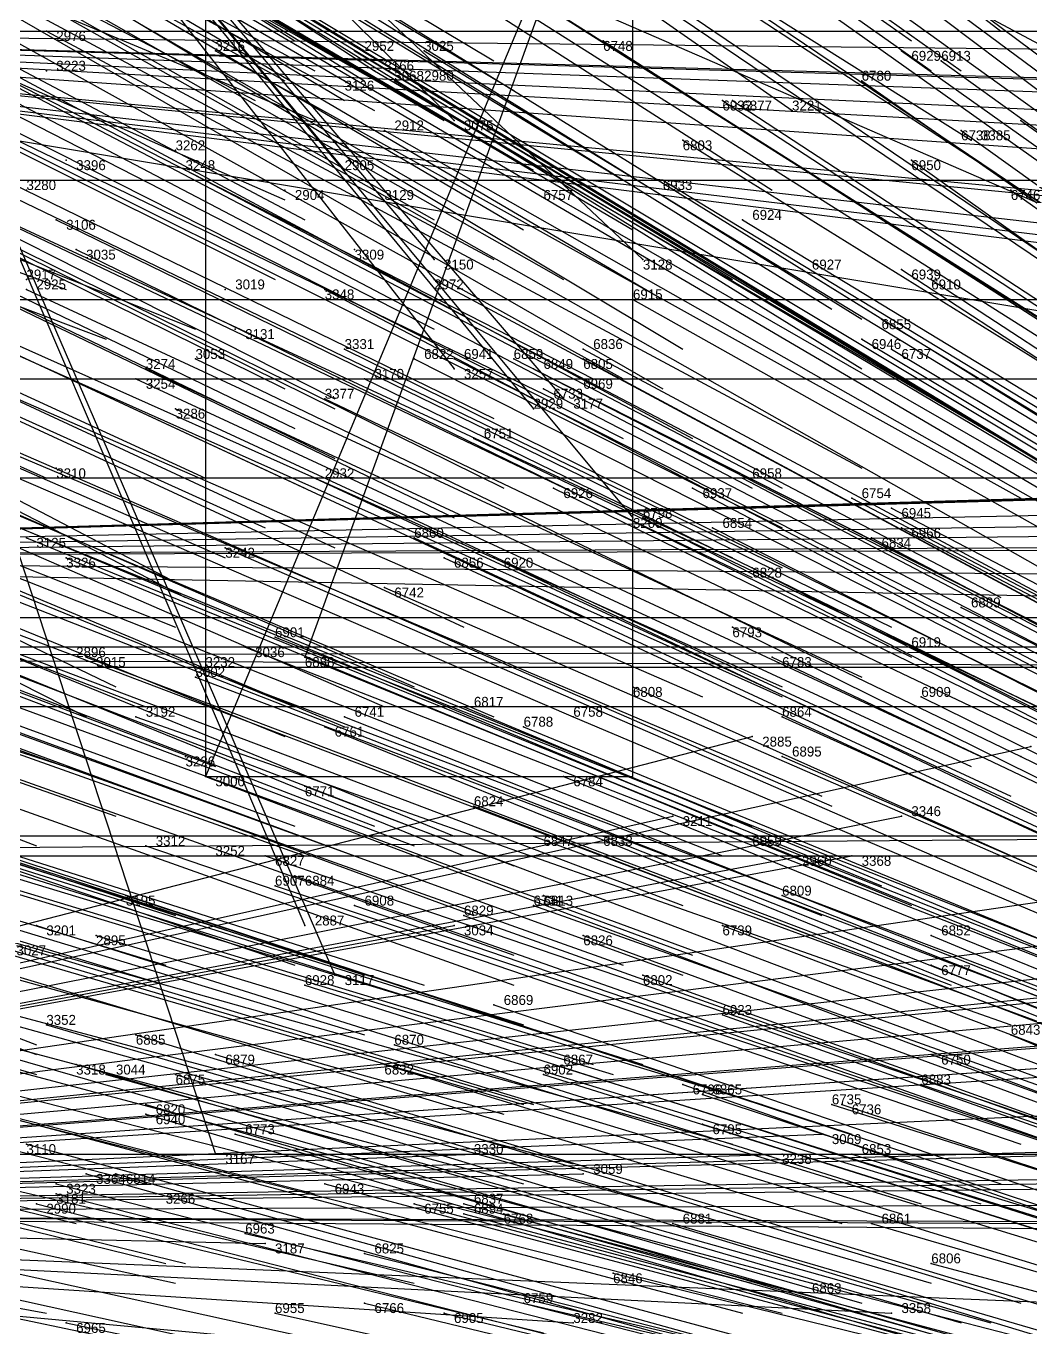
# Model space of a CAD drawing. Extents: x -0.5 to 0.59, y -0.5 to 0.59.
# Drawn here: x -0.37 to -0.269, y 0.0735 to 0.2045 of the extents above; entities that cross this region are included whole.
import ezdxf

# ---------------------------------------------------------------- set-up
doc = ezdxf.new("R2010")
doc.units = 0
for name, color, linetype in [('Clients', 3, 'CONTINUOUS'), ('Facilities', 3, 'CONTINUOUS'), ('Facilities_lines', 3, 'CONTINUOUS'), ('Min_max_boxes', 1, 'CONTINUOUS'), ('Normals', 1, 'CONTINUOUS'), ('Source_points', 5, 'CONTINUOUS'), ('Text', 3, 'CONTINUOUS')]:
    doc.layers.add(name, color=color, linetype=linetype)

msp = doc.modelspace()

# ---------------------------------------------------------------- linework, layer by layer
at = {"layer": 'Clients', "color": 5}
for p in [(-0.293, 0.196, -1.25), (-0.327, 0.195, -1.25), (-0.275, 0.193, -1.25), (-0.338, 0.19, -1.25), (-0.329, 0.181, -1.25), (-0.308, 0.181, -1.25), (-0.327, 0.17, -1.25), (-0.316, 0.167, -1.25), (-0.319, 0.166, -1.25), (-0.309, 0.155, -1.25), (-0.342, 0.141, -0.925), (-0.297, 0.133, -1.25), (-0.269, 0.132, -1.25), (-0.352, 0.129, -0.936), (-0.305, 0.125, -1.25), (-0.282, 0.125, -1.25), (-0.292, 0.121, -1.25), (-0.287, 0.121, -1.25), (-0.342, 0.114, -1.25), (-0.327, 0.114, -1.25), (-0.339, 0.109, -1.25), (-0.29, 0.093, -1.25), (-0.351, 0.091, -1.25), (-0.325, 0.091, -1.25), (-0.294, 0.091, -1.25), (-0.314, 0.089, -1.25), (-0.346, 0.082, -1.25), (-0.283, 0.075, -1.25), (-0.315, 0.074, -1.25)]:
    msp.add_point(p, dxfattribs=at)
at = {"layer": 'Facilities', "color": 3}
for p in [(-0.368, 0.204, -1.051), (-0.351, 0.202, -1.014), (-0.337, 0.202, -0.982), (-0.33, 0.202, -0.968), (-0.312, 0.203, -0.931), (-0.282, 0.202, -0.866), (-0.278, 0.201, -0.858), (-0.368, 0.2, -1.25), (-0.335, 0.2, -0.975), (-0.338, 0.199, -0.98), (-0.333, 0.199, -0.971), (-0.331, 0.199, -0.965), (-0.286, 0.199, -0.871), (-0.3, 0.197, -0.897), (-0.299, 0.197, -0.894), (-0.334, 0.194, -0.965), (-0.276, 0.194, -0.843), (-0.27, 0.195, -0.832), (-0.304, 0.193, -0.9), (-0.355, 0.192, -1.25), (-0.366, 0.191, -1.25), (-0.354, 0.19, -1.005), (-0.281, 0.191, -0.849), (-0.306, 0.189, -0.9), (-0.37, 0.188, -1.25), (-0.344, 0.188, -1.25), (-0.335, 0.188, -0.959), (-0.318, 0.188, -0.924), (-0.271, 0.188, -0.825), (-0.367, 0.185, -1.027), (-0.298, 0.185, -0.877), (-0.365, 0.182, -1.018), (-0.337, 0.182, -1.25), (-0.292, 0.18, -0.858), (-0.282, 0.18, -0.836), (-0.37, 0.179, -1.25), (-0.329, 0.179, -0.937), (-0.279, 0.179, -0.828), (-0.37, 0.178, -1.027), (-0.35, 0.178, -1.25), (-0.34, 0.178, -0.959), (-0.309, 0.177, -0.892), (-0.284, 0.175, -0.834), (-0.349, 0.174, -1.25), (-0.286, 0.173, -0.835), (-0.338, 0.172, -0.949), (-0.314, 0.172, -0.894), (-0.283, 0.172, -0.827), (-0.353, 0.171, -0.982), (-0.331, 0.171, -0.931), (-0.327, 0.171, -0.922), (-0.321, 0.171, -0.91), (-0.314, 0.171, -0.893), (-0.359, 0.169, -0.992), (-0.358, 0.17, -0.992), (-0.336, 0.169, -0.94), (-0.319, 0.17, -0.903), (-0.318, 0.168, -0.898), (-0.315, 0.168, -0.892), (-0.34, 0.167, -0.948), (-0.355, 0.166, -0.981), (-0.325, 0.163, -0.908), (-0.367, 0.16, -1.25), (-0.341, 0.159, -0.94), (-0.298, 0.159, -0.843), (-0.317, 0.158, -0.885), (-0.303, 0.158, -0.854), (-0.287, 0.157, -0.818), (-0.283, 0.156, -0.808), (-0.308, 0.155, -0.863), (-0.301, 0.154, -0.845), (-0.282, 0.154, -0.803), (-0.37, 0.153, -1), (-0.35, 0.152, -0.955), (-0.331, 0.153, -0.912), (-0.285, 0.153, -0.807), (-0.366, 0.151, -0.991), (-0.328, 0.151, -0.902), (-0.323, 0.151, -0.89), (-0.297, 0.15, -0.832), (-0.334, 0.148, -0.913), (-0.276, 0.146, -0.78), (-0.345, 0.143, -0.935), (-0.299, 0.144, -0.83), (-0.366, 0.142, -1.25), (-0.348, 0.142, -0.939), (-0.281, 0.142, -0.788), (-0.364, 0.141, -0.976), (-0.295, 0.141, -0.817), (-0.353, 0.14, -0.949), (-0.353, 0.139, -0.949), (-0.309, 0.138, -0.846), (-0.28, 0.137, -0.779), (-0.359, 0.135, -0.959), (-0.338, 0.135, -0.909), (-0.326, 0.136, -0.882), (-0.315, 0.135, -0.858), (-0.294, 0.135, -0.81), (-0.34, 0.134, -0.913), (-0.32, 0.134, -0.868), (-0.354, 0.131, -1.25), (-0.294, 0.131, -0.805), (-0.27, 0.131, -0.749), (-0.316, 0.129, -0.853), (-0.342, 0.128, -0.913), (-0.325, 0.126, -0.872), (-0.358, 0.122, -0.945), (-0.352, 0.122, -1.25), (-0.319, 0.123, -0.854), (-0.312, 0.123, -0.838), (-0.297, 0.123, -0.804), (-0.346, 0.121, -0.916), (-0.345, 0.118, -0.913), (-0.343, 0.119, -0.906), (-0.36, 0.117, -0.946), (-0.318, 0.117, -0.847), (-0.294, 0.117, -0.792), (-0.337, 0.116, -0.89), (-0.319, 0.116, -0.85), (-0.369, 0.114, -0.964), (-0.326, 0.115, -0.865), (-0.3, 0.114, -0.803), (-0.363, 0.113, -0.951), (-0.314, 0.113, -0.835), (-0.279, 0.113, -0.752), (-0.308, 0.109, -0.818), (-0.279, 0.11, -0.749), (-0.342, 0.108, -0.897), (-0.323, 0.106, -0.849), (-0.3, 0.105, -0.796), (-0.368, 0.104, -0.958), (-0.359, 0.103, -0.934), (-0.271, 0.103, -0.725), (-0.351, 0.101, -0.912), (-0.333, 0.102, -0.872), (-0.279, 0.101, -0.741), (-0.365, 0.1, -0.947), (-0.334, 0.1, -0.873), (-0.317, 0.1, -0.83), (-0.362, 0.099, -0.937), (-0.355, 0.099, -0.922), (-0.318, 0.099, -0.833), (-0.304, 0.098, -0.798), (-0.302, 0.097, -0.793), (-0.28, 0.098, -0.742), (-0.358, 0.096, -0.926), (-0.289, 0.096, -0.762), (-0.288, 0.096, -0.759), (-0.358, 0.095, -0.925), (-0.302, 0.094, -0.79), (-0.37, 0.092, -0.954), (-0.349, 0.093, -0.903), (-0.287, 0.091, -0.752), (-0.367, 0.088, -0.942), (-0.364, 0.089, -0.936), (-0.361, 0.089, -0.929), (-0.34, 0.088, -0.878), (-0.367, 0.087, -0.944), (-0.357, 0.087, -1.25), (-0.369, 0.086, -0.947), (-0.331, 0.086, -0.854), (-0.326, 0.086, -0.843), (-0.326, 0.085, -0.842), (-0.322, 0.085, -0.833), (-0.305, 0.084, -0.791), (-0.285, 0.084, -0.742), (-0.348, 0.083, -0.895), (-0.336, 0.081, -0.863), (-0.279, 0.08, -0.727), (-0.311, 0.079, -0.802), (-0.291, 0.078, -0.754), (-0.336, 0.076, -0.86), (-0.32, 0.076, -0.822), (-0.345, 0.075, -0.884), (-0.328, 0.075, -0.84), (-0.366, 0.074, -0.933)]:
    msp.add_point(p, dxfattribs=at)
at = {"layer": 'Facilities_lines', "color": 3}
for p, q in [((-0.413, 0.28, -1.247), (-0.264, 0.179, -1.25)), ((-0.413, 0.28, -1.247), (-0.338, 0.19, -1.25)), ((-0.413, 0.28, -1.247), (-0.319, 0.166, -1.25)), ((-0.413, 0.28, -1.247), (-0.342, 0.114, -1.25)), ((-0.413, 0.28, -1.247), (-0.339, 0.109, -1.25)), ((-0.413, 0.28, -1.247), (-0.329, 0.181, -1.25)), ((-0.413, 0.28, -1.247), (-0.351, 0.091, -1.25)), ((-0.413, 0.28, -1.247), (-0.316, 0.167, -1.25)), ((-0.413, 0.28, -1.247), (-0.309, 0.155, -1.25)), ((-0.413, 0.28, -1.247), (-0.327, 0.17, -1.25)), ((-0.413, 0.28, -1.247), (-0.308, 0.181, -1.25)), ((-0.413, 0.28, -1.247), (-0.265, 0.201, -1.25)), ((-0.413, 0.28, -1.247), (-0.293, 0.196, -1.25)), ((-0.413, 0.28, -1.247), (-0.327, 0.195, -1.25)), ((-0.413, 0.28, -1.247), (-0.275, 0.193, -1.25)), ((-0.423, 0.254, -1.25), (-0.246, 0.177, -1.25)), ((-0.309, 0.232, -0.965), (-0.352, 0.129, -0.936)), ((-0.309, 0.232, -0.965), (-0.342, 0.141, -0.925)), ((-0.437, 0.204, -1.25), (-0.181, 0.192, -1.25)), ((-0.437, 0.204, -1.25), (-0.161, 0.194, -1.25)), ((-0.437, 0.204, -1.25), (-0.185, 0.197, -1.25)), ((-0.437, 0.204, -1.25), (-0.159, 0.196, -1.25)), ((-0.437, 0.204, -1.25), (-0.151, 0.176, -1.25)), ((-0.437, 0.204, -1.25), (-0.166, 0.173, -1.25)), ((-0.437, 0.204, -1.25), (-0.157, 0.17, -1.25)), ((-0.437, 0.204, -1.25), (-0.172, 0.204, -1.25)), ((-0.437, 0.204, -1.25), (-0.142, 0.176, -1.25)), ((-0.437, 0.204, -1.25), (-0.187, 0.19, -1.25)), ((-0.437, 0.204, -1.25), (-0.199, 0.174, -1.25)), ((-0.437, 0.204, -1.25), (-0.123, 0.182, -1.25)), ((-0.437, 0.204, -1.25), (-0.156, 0.201, -1.25)), ((-0.437, 0.204, -1.25), (-0.227, 0.169, -1.25)), ((-0.473, 0.151, -1.242), (-0.192, 0.159, -1.25)), ((-0.473, 0.151, -1.242), (-0.196, 0.159, -1.25)), ((-0.473, 0.151, -1.242), (-0.234, 0.158, -1.25)), ((-0.473, 0.151, -1.242), (-0.149, 0.156, -1.25)), ((-0.473, 0.151, -1.242), (-0.233, 0.156, -1.25)), ((-0.473, 0.151, -1.242), (-0.186, 0.154, -1.25)), ((-0.473, 0.151, -1.242), (-0.068, 0.153, -1.25)), ((-0.473, 0.151, -1.242), (-0.2, 0.152, -1.25)), ((-0.473, 0.151, -1.242), (-0.151, 0.145, -1.25)), ((-0.473, 0.151, -1.242), (-0.215, 0.149, -1.25)), ((-0.477, 0.141, -1.244), (-0.065, 0.142, -1.25)), ((-0.477, 0.141, -1.244), (-0.204, 0.14, -1.25)), ((-0.483, 0.085, -1.25), (-0.297, 0.133, -1.25)), ((-0.483, 0.085, -1.25), (-0.269, 0.132, -1.25)), ((-0.483, 0.085, -1.25), (-0.305, 0.125, -1.25)), ((-0.483, 0.085, -1.25), (-0.282, 0.125, -1.25)), ((-0.481, 0.121, -1.24), (-0.225, 0.123, -1.25)), ((-0.483, 0.085, -1.25), (-0.292, 0.121, -1.25)), ((-0.483, 0.085, -1.25), (-0.287, 0.121, -1.25)), ((-0.483, 0.085, -1.25), (-0.264, 0.117, -1.25)), ((-0.483, 0.085, -1.25), (-0.327, 0.114, -1.25)), ((-0.483, 0.085, -1.25), (-0.252, 0.114, -1.25)), ((-0.483, 0.085, -1.25), (-0.127, 0.113, -1.25)), ((-0.483, 0.085, -1.25), (-0.221, 0.111, -1.25)), ((-0.483, 0.085, -1.25), (-0.256, 0.11, -1.25)), ((-0.483, 0.085, -1.25), (-0.116, 0.11, -1.25)), ((-0.483, 0.085, -1.25), (-0.246, 0.109, -1.25)), ((-0.483, 0.085, -1.25), (-0.187, 0.108, -1.25)), ((-0.483, 0.085, -1.25), (-0.225, 0.108, -1.25)), ((-0.483, 0.085, -1.25), (-0.139, 0.107, -1.25)), ((-0.483, 0.085, -1.25), (-0.219, 0.103, -1.25)), ((-0.483, 0.085, -1.25), (-0.221, 0.097, -1.25)), ((-0.483, 0.085, -1.25), (-0.115, 0.095, -1.25)), ((-0.483, 0.085, -1.25), (-0.29, 0.093, -1.25)), ((-0.483, 0.085, -1.25), (-0.205, 0.093, -1.25)), ((-0.483, 0.085, -1.25), (-0.294, 0.091, -1.25)), ((-0.483, 0.085, -1.25), (-0.325, 0.091, -1.25)), ((-0.483, 0.085, -1.25), (-0.171, 0.09, -1.25)), ((-0.483, 0.085, -1.25), (-0.314, 0.089, -1.25)), ((-0.483, 0.085, -1.25), (-0.138, 0.089, -1.25)), ((-0.483, 0.085, -1.25), (-0.196, 0.089, -1.25)), ((-0.483, 0.085, -1.25), (-0.232, 0.086, -1.25)), ((-0.483, 0.085, -1.25), (-0.287, 0.067, -1.25)), ((-0.483, 0.085, -1.25), (-0.26, 0.084, -1.25)), ((-0.483, 0.085, -1.25), (-0.346, 0.082, -1.25)), ((-0.483, 0.085, -1.25), (-0.315, 0.074, -1.25)), ((-0.483, 0.085, -1.25), (-0.283, 0.075, -1.25)), ((-0.483, 0.085, -1.25), (-0.213, 0.084, -1.25)), ((-0.483, 0.085, -1.25), (-0.194, 0.083, -1.25)), ((-0.483, 0.085, -1.25), (-0.193, 0.073, -1.25))]:
    msp.add_line(p, q, dxfattribs=at)
at = {"layer": 'Min_max_boxes', "color": 1}
for p, q in [((-0.352, 0.232, -0.965), (-0.352, 0.129, -0.965)), ((-0.352, 0.232, -0.925), (-0.352, 0.129, -0.925)), ((-0.309, 0.129, -0.965), (-0.309, 0.232, -0.965)), ((-0.309, 0.129, -0.925), (-0.309, 0.232, -0.925)), ((-0.402, 0.189, -1.25), (-0.122, 0.189, -1.25)), ((-0.402, 0.189, -1.25), (-0.122, 0.189, -1.25)), ((-0.423, 0.177, -1.25), (-0.126, 0.177, -1.25)), ((-0.423, 0.177, -1.25), (-0.126, 0.177, -1.25)), ((-0.437, 0.169, -1.25), (-0.123, 0.169, -1.25)), ((-0.437, 0.169, -1.25), (-0.123, 0.169, -1.25)), ((-0.068, 0.159, -1.25), (-0.473, 0.159, -1.25)), ((-0.068, 0.159, -1.242), (-0.473, 0.159, -1.242)), ((-0.473, 0.145, -1.25), (-0.068, 0.145, -1.25)), ((-0.473, 0.145, -1.242), (-0.068, 0.145, -1.242)), ((-0.065, 0.142, -1.25), (-0.477, 0.142, -1.25)), ((-0.065, 0.142, -1.244), (-0.477, 0.142, -1.244)), ((-0.477, 0.14, -1.25), (-0.065, 0.14, -1.25)), ((-0.477, 0.14, -1.244), (-0.065, 0.14, -1.244)), ((-0.115, 0.136, -1.25), (-0.483, 0.136, -1.25)), ((-0.115, 0.136, -0.978), (-0.483, 0.136, -0.978)), ((-0.352, 0.129, -0.965), (-0.309, 0.129, -0.965)), ((-0.352, 0.129, -0.925), (-0.309, 0.129, -0.925)), ((-0.352, 0.129, -0.965), (-0.352, 0.129, -0.925)), ((-0.309, 0.129, -0.965), (-0.309, 0.129, -0.925)), ((-0.225, 0.123, -1.25), (-0.481, 0.123, -1.25)), ((-0.225, 0.123, -1.24), (-0.481, 0.123, -1.24)), ((-0.481, 0.121, -1.25), (-0.225, 0.121, -1.25)), ((-0.481, 0.121, -1.24), (-0.225, 0.121, -1.24)), ((-0.429, 0.091, -1.25), (-0.17, 0.091, -1.25)), ((-0.429, 0.091, -1.093), (-0.17, 0.091, -1.093))]:
    msp.add_line(p, q, dxfattribs=at)
at = {"layer": 'Normals', "color": 1}
for p, q in [((-0.346, 0.261, -1.083), (-0.272, 0.204, -1.12)), ((-0.357, 0.257, -1.099), (-0.281, 0.203, -1.137)), ((-0.423, 0.254, -1.25), (-0.343, 0.203, -1.218)), ((-0.421, 0.254, -1.229), (-0.336, 0.202, -1.239)), ((-0.416, 0.253, -1.216), (-0.335, 0.2, -1.241)), ((-0.354, 0.253, -1.088), (-0.279, 0.2, -1.126)), ((-0.352, 0.254, -1.084), (-0.276, 0.2, -1.122)), ((-0.424, 0.249, -1.229), (-0.338, 0.199, -1.242)), ((-0.419, 0.25, -1.219), (-0.336, 0.199, -1.242)), ((-0.403, 0.249, -1.183), (-0.323, 0.201, -1.221)), ((-0.429, 0.248, -1.239), (-0.341, 0.2, -1.24)), ((-0.431, 0.247, -1.242), (-0.344, 0.199, -1.233)), ((-0.422, 0.247, -1.222), (-0.338, 0.197, -1.242)), ((-0.401, 0.246, -1.176), (-0.321, 0.198, -1.214)), ((-0.433, 0.242, -1.241), (-0.347, 0.197, -1.22)), ((-0.42, 0.242, -1.211), (-0.335, 0.196, -1.239)), ((-0.408, 0.242, -1.187), (-0.328, 0.195, -1.224)), ((-0.407, 0.24, -1.181), (-0.326, 0.194, -1.218)), ((-0.325, 0.241, -1.012), (-0.251, 0.185, -1.049)), ((-0.373, 0.238, -1.107), (-0.295, 0.188, -1.144)), ((-0.344, 0.238, -1.046), (-0.267, 0.186, -1.083)), ((-0.399, 0.237, -1.16), (-0.319, 0.19, -1.197)), ((-0.392, 0.236, -1.144), (-0.313, 0.188, -1.181)), ((-0.389, 0.237, -1.139), (-0.31, 0.189, -1.177)), ((-0.398, 0.235, -1.157), (-0.318, 0.188, -1.194)), ((-0.417, 0.234, -1.196), (-0.335, 0.188, -1.23)), ((-0.432, 0.233, -1.227), (-0.341, 0.195, -1.244)), ((-0.406, 0.232, -1.17), (-0.326, 0.186, -1.207)), ((-0.309, 0.232, -0.965), (-0.234, 0.176, -1.002)), ((-0.41, 0.231, -1.176), (-0.329, 0.185, -1.214)), ((-0.4, 0.231, -1.155), (-0.32, 0.184, -1.192)), ((-0.389, 0.231, -1.131), (-0.309, 0.184, -1.168)), ((-0.427, 0.23, -1.212), (-0.342, 0.185, -1.239)), ((-0.435, 0.227, -1.226), (-0.344, 0.187, -1.238)), ((-0.378, 0.227, -1.101), (-0.299, 0.179, -1.139)), ((-0.405, 0.225, -1.158), (-0.323, 0.181, -1.195)), ((-0.397, 0.225, -1.141), (-0.316, 0.179, -1.179)), ((-0.368, 0.225, -1.079), (-0.289, 0.176, -1.117)), ((-0.347, 0.225, -1.034), (-0.268, 0.175, -1.07)), ((-0.386, 0.224, -1.115), (-0.306, 0.177, -1.152)), ((-0.365, 0.224, -1.07), (-0.286, 0.175, -1.107)), ((-0.325, 0.224, -0.987), (-0.247, 0.173, -1.024)), ((-0.431, 0.222, -1.212), (-0.345, 0.179, -1.239)), ((-0.312, 0.222, -0.956), (-0.236, 0.168, -0.993)), ((-0.298, 0.222, -0.929), (-0.224, 0.167, -0.967)), ((-0.384, 0.22, -1.105), (-0.304, 0.172, -1.143)), ((-0.365, 0.219, -1.065), (-0.286, 0.17, -1.102)), ((-0.339, 0.22, -1.01), (-0.26, 0.17, -1.046)), ((-0.299, 0.218, -0.925), (-0.224, 0.164, -0.963)), ((-0.411, 0.216, -1.162), (-0.329, 0.174, -1.199)), ((-0.35, 0.216, -1.029), (-0.271, 0.167, -1.065)), ((-0.32, 0.216, -0.964), (-0.243, 0.164, -1.002)), ((-0.391, 0.214, -1.114), (-0.31, 0.169, -1.151)), ((-0.386, 0.214, -1.104), (-0.306, 0.168, -1.141)), ((-0.446, 0.211, -1.233), (-0.353, 0.174, -1.233)), ((-0.395, 0.211, -1.12), (-0.313, 0.169, -1.158)), ((-0.351, 0.211, -1.025), (-0.272, 0.163, -1.061)), ((-0.427, 0.209, -1.189), (-0.344, 0.168, -1.226)), ((-0.422, 0.209, -1.177), (-0.339, 0.167, -1.214)), ((-0.452, 0.207, -1.242), (-0.362, 0.173, -1.214)), ((-0.422, 0.207, -1.175), (-0.339, 0.166, -1.212)), ((-0.4, 0.207, -1.127), (-0.317, 0.167, -1.165)), ((-0.385, 0.207, -1.093), (-0.303, 0.163, -1.13)), ((-0.407, 0.206, -1.139), (-0.323, 0.165, -1.177)), ((-0.342, 0.206, -0.998), (-0.262, 0.158, -1.034)), ((-0.32, 0.206, -0.952), (-0.241, 0.156, -0.989)), ((-0.393, 0.205, -1.108), (-0.31, 0.163, -1.145)), ((-0.437, 0.204, -1.25), (-0.366, 0.178, -1.184)), ((-0.426, 0.204, -1.182), (-0.343, 0.164, -1.219)), ((-0.368, 0.204, -1.051), (-0.286, 0.16, -1.089)), ((-0.351, 0.202, -1.014), (-0.27, 0.157, -1.05)), ((-0.337, 0.202, -0.982), (-0.257, 0.154, -1.019)), ((-0.33, 0.202, -0.968), (-0.251, 0.154, -1.006)), ((-0.312, 0.203, -0.931), (-0.234, 0.153, -0.968)), ((-0.282, 0.202, -0.866), (-0.206, 0.148, -0.903)), ((-0.422, 0.201, -1.169), (-0.339, 0.161, -1.206)), ((-0.379, 0.201, -1.072), (-0.297, 0.158, -1.109)), ((-0.376, 0.201, -1.067), (-0.294, 0.158, -1.104)), ((-0.278, 0.201, -0.858), (-0.203, 0.147, -0.895)), ((-0.441, 0.2, -1.209), (-0.352, 0.159, -1.23)), ((-0.368, 0.2, -1.25), (-0.368, 0.2, -1.15)), ((-0.335, 0.2, -0.975), (-0.255, 0.153, -1.012)), ((-0.457, 0.199, -1.245), (-0.368, 0.159, -1.22)), ((-0.405, 0.199, -1.129), (-0.322, 0.158, -1.166)), ((-0.338, 0.199, -0.98), (-0.258, 0.152, -1.017)), ((-0.333, 0.199, -0.971), (-0.254, 0.152, -1.008)), ((-0.331, 0.199, -0.965), (-0.252, 0.151, -1.003)), ((-0.286, 0.199, -0.871), (-0.21, 0.146, -0.908)), ((-0.426, 0.197, -1.173), (-0.342, 0.158, -1.21)), ((-0.3, 0.197, -0.897), (-0.222, 0.146, -0.935)), ((-0.299, 0.197, -0.894), (-0.221, 0.146, -0.931)), ((-0.378, 0.196, -1.063), (-0.294, 0.154, -1.1)), ((-0.293, 0.196, -1.25), (-0.293, 0.196, -1.15)), ((-0.41, 0.195, -1.135), (-0.327, 0.155, -1.173)), ((-0.334, 0.194, -0.965), (-0.253, 0.148, -1.003)), ((-0.327, 0.195, -1.25), (-0.327, 0.195, -1.15)), ((-0.276, 0.194, -0.843), (-0.201, 0.14, -0.881)), ((-0.27, 0.195, -0.832), (-0.194, 0.141, -0.87)), ((-0.44, 0.193, -1.202), (-0.354, 0.148, -1.223)), ((-0.304, 0.193, -0.9), (-0.225, 0.144, -0.937)), ((-0.275, 0.193, -1.25), (-0.275, 0.193, -1.15)), ((-0.441, 0.192, -1.201), (-0.354, 0.147, -1.222)), ((-0.43, 0.192, -1.178), (-0.346, 0.154, -1.215)), ((-0.355, 0.192, -1.25), (-0.355, 0.192, -1.15)), ((-0.423, 0.191, -1.161), (-0.339, 0.152, -1.198)), ((-0.383, 0.19, -1.069), (-0.299, 0.151, -1.107)), ((-0.377, 0.19, -1.057), (-0.294, 0.15, -1.094)), ((-0.366, 0.191, -1.25), (-0.366, 0.191, -1.15)), ((-0.354, 0.19, -1.005), (-0.272, 0.147, -1.042)), ((-0.338, 0.19, -1.25), (-0.338, 0.19, -1.15)), ((-0.281, 0.191, -0.849), (-0.205, 0.137, -0.887)), ((-0.381, 0.189, -1.062), (-0.297, 0.149, -1.099)), ((-0.306, 0.189, -0.9), (-0.227, 0.141, -0.937)), ((-0.435, 0.188, -1.185), (-0.35, 0.151, -1.222)), ((-0.37, 0.188, -1.25), (-0.37, 0.188, -1.15)), ((-0.344, 0.188, -1.25), (-0.344, 0.188, -1.15)), ((-0.335, 0.188, -0.959), (-0.254, 0.142, -0.997)), ((-0.318, 0.188, -0.924), (-0.238, 0.142, -0.961)), ((-0.271, 0.188, -0.825), (-0.195, 0.134, -0.862)), ((-0.367, 0.185, -1.027), (-0.283, 0.144, -1.064)), ((-0.298, 0.185, -0.877), (-0.219, 0.137, -0.914)), ((-0.398, 0.184, -1.097), (-0.314, 0.145, -1.134)), ((-0.41, 0.183, -1.123), (-0.326, 0.144, -1.161)), ((-0.365, 0.182, -1.018), (-0.281, 0.141, -1.055)), ((-0.337, 0.182, -1.25), (-0.337, 0.182, -1.15)), ((-0.329, 0.181, -1.25), (-0.329, 0.181, -1.15)), ((-0.308, 0.181, -1.25), (-0.308, 0.181, -1.15)), ((-0.453, 0.18, -1.218), (-0.364, 0.135, -1.225)), ((-0.448, 0.18, -1.206), (-0.361, 0.138, -1.232)), ((-0.292, 0.18, -0.858), (-0.213, 0.131, -0.895)), ((-0.282, 0.18, -0.836), (-0.204, 0.129, -0.873)), ((-0.443, 0.179, -1.194), (-0.355, 0.144, -1.227)), ((-0.37, 0.179, -1.25), (-0.37, 0.179, -1.15)), ((-0.329, 0.179, -0.937), (-0.247, 0.135, -0.974)), ((-0.279, 0.179, -0.828), (-0.201, 0.128, -0.865)), ((-0.37, 0.178, -1.027), (-0.286, 0.139, -1.064)), ((-0.35, 0.178, -1.25), (-0.35, 0.178, -1.15)), ((-0.34, 0.178, -0.959), (-0.258, 0.135, -0.996)), ((-0.309, 0.177, -0.892), (-0.229, 0.132, -0.929)), ((-0.379, 0.176, -1.044), (-0.294, 0.138, -1.081)), ((-0.416, 0.175, -1.129), (-0.331, 0.138, -1.167)), ((-0.379, 0.175, -1.044), (-0.294, 0.137, -1.081)), ((-0.284, 0.175, -0.834), (-0.205, 0.127, -0.871)), ((-0.419, 0.173, -1.133), (-0.334, 0.136, -1.171)), ((-0.387, 0.174, -1.061), (-0.302, 0.137, -1.098)), ((-0.349, 0.174, -1.25), (-0.349, 0.174, -1.15)), ((-0.286, 0.173, -0.835), (-0.206, 0.125, -0.872)), ((-0.401, 0.172, -1.091), (-0.315, 0.135, -1.128)), ((-0.338, 0.172, -0.949), (-0.255, 0.131, -0.986)), ((-0.314, 0.172, -0.894), (-0.232, 0.128, -0.932)), ((-0.283, 0.172, -0.827), (-0.203, 0.124, -0.864)), ((-0.429, 0.171, -1.154), (-0.343, 0.136, -1.191)), ((-0.408, 0.171, -1.106), (-0.323, 0.135, -1.144)), ((-0.353, 0.171, -0.982), (-0.27, 0.131, -1.019)), ((-0.331, 0.171, -0.931), (-0.248, 0.129, -0.968)), ((-0.327, 0.171, -0.922), (-0.244, 0.129, -0.959)), ((-0.321, 0.171, -0.91), (-0.239, 0.129, -0.948)), ((-0.314, 0.171, -0.893), (-0.232, 0.127, -0.931)), ((-0.446, 0.17, -1.193), (-0.358, 0.136, -1.228)), ((-0.424, 0.17, -1.142), (-0.338, 0.134, -1.179)), ((-0.359, 0.169, -0.992), (-0.275, 0.13, -1.029)), ((-0.358, 0.17, -0.992), (-0.274, 0.131, -1.029)), ((-0.336, 0.169, -0.94), (-0.252, 0.128, -0.976)), ((-0.327, 0.17, -1.25), (-0.327, 0.17, -1.15)), ((-0.319, 0.17, -0.903), (-0.236, 0.128, -0.941)), ((-0.43, 0.168, -1.155), (-0.344, 0.133, -1.192)), ((-0.318, 0.168, -0.898), (-0.235, 0.125, -0.935)), ((-0.315, 0.168, -0.892), (-0.232, 0.126, -0.93)), ((-0.34, 0.167, -0.948), (-0.256, 0.127, -0.984)), ((-0.316, 0.167, -1.25), (-0.316, 0.167, -1.15)), ((-0.355, 0.166, -0.981), (-0.271, 0.127, -1.018)), ((-0.319, 0.166, -1.25), (-0.319, 0.166, -1.15)), ((-0.438, 0.163, -1.168), (-0.351, 0.13, -1.205)), ((-0.375, 0.163, -1.023), (-0.29, 0.127, -1.061)), ((-0.374, 0.163, -1.019), (-0.289, 0.126, -1.057)), ((-0.325, 0.163, -0.908), (-0.241, 0.123, -0.946)), ((-0.385, 0.16, -1.043), (-0.299, 0.124, -1.08)), ((-0.367, 0.16, -1.25), (-0.367, 0.16, -1.15)), ((-0.456, 0.159, -1.208), (-0.363, 0.129, -1.229)), ((-0.383, 0.159, -1.037), (-0.297, 0.124, -1.074)), ((-0.341, 0.159, -0.94), (-0.257, 0.12, -0.977)), ((-0.298, 0.159, -0.843), (-0.216, 0.116, -0.881)), ((-0.463, 0.158, -1.222), (-0.369, 0.122, -1.219)), ((-0.413, 0.158, -1.104), (-0.327, 0.123, -1.142)), ((-0.317, 0.158, -0.885), (-0.233, 0.117, -0.922)), ((-0.303, 0.158, -0.854), (-0.221, 0.115, -0.891)), ((-0.449, 0.156, -1.188), (-0.361, 0.125, -1.225)), ((-0.431, 0.156, -1.145), (-0.343, 0.124, -1.182)), ((-0.421, 0.157, -1.124), (-0.335, 0.124, -1.161)), ((-0.412, 0.156, -1.101), (-0.326, 0.121, -1.139)), ((-0.287, 0.157, -0.818), (-0.205, 0.114, -0.855)), ((-0.283, 0.156, -0.808), (-0.201, 0.113, -0.845)), ((-0.418, 0.155, -1.115), (-0.331, 0.122, -1.152)), ((-0.386, 0.155, -1.04), (-0.3, 0.121, -1.077)), ((-0.309, 0.155, -1.25), (-0.309, 0.155, -1.15)), ((-0.308, 0.155, -0.863), (-0.226, 0.113, -0.901)), ((-0.301, 0.154, -0.845), (-0.218, 0.112, -0.882)), ((-0.282, 0.154, -0.803), (-0.2, 0.111, -0.841)), ((-0.429, 0.152, -1.139), (-0.342, 0.121, -1.175)), ((-0.424, 0.153, -1.128), (-0.337, 0.121, -1.165)), ((-0.407, 0.153, -1.089), (-0.321, 0.12, -1.126)), ((-0.37, 0.153, -1), (-0.284, 0.118, -1.038)), ((-0.35, 0.152, -0.955), (-0.265, 0.115, -0.991)), ((-0.331, 0.153, -0.912), (-0.247, 0.114, -0.95)), ((-0.285, 0.153, -0.807), (-0.203, 0.11, -0.845)), ((-0.366, 0.151, -0.991), (-0.281, 0.116, -1.028)), ((-0.328, 0.151, -0.902), (-0.244, 0.112, -0.939)), ((-0.323, 0.151, -0.89), (-0.239, 0.111, -0.928)), ((-0.297, 0.15, -0.832), (-0.214, 0.108, -0.869)), ((-0.391, 0.149, -1.046), (-0.304, 0.116, -1.083)), ((-0.377, 0.149, -1.012), (-0.29, 0.115, -1.049)), ((-0.412, 0.147, -1.094), (-0.325, 0.115, -1.131)), ((-0.334, 0.148, -0.913), (-0.249, 0.111, -0.95)), ((-0.378, 0.146, -1.014), (-0.291, 0.113, -1.051)), ((-0.276, 0.146, -0.78), (-0.193, 0.104, -0.818)), ((-0.443, 0.144, -1.165), (-0.355, 0.115, -1.202)), ((-0.39, 0.143, -1.039), (-0.303, 0.111, -1.076)), ((-0.345, 0.143, -0.935), (-0.259, 0.109, -0.972)), ((-0.299, 0.144, -0.83), (-0.216, 0.103, -0.867)), ((-0.408, 0.142, -1.08), (-0.321, 0.111, -1.118)), ((-0.366, 0.142, -1.25), (-0.366, 0.142, -1.15)), ((-0.348, 0.142, -0.939), (-0.261, 0.108, -0.976)), ((-0.281, 0.142, -0.788), (-0.199, 0.101, -0.826)), ((-0.397, 0.141, -1.053), (-0.31, 0.11, -1.091)), ((-0.392, 0.141, -1.04), (-0.304, 0.109, -1.078)), ((-0.364, 0.141, -0.976), (-0.277, 0.108, -1.013)), ((-0.342, 0.141, -0.925), (-0.256, 0.106, -0.963)), ((-0.295, 0.141, -0.817), (-0.211, 0.101, -0.854)), ((-0.431, 0.14, -1.133), (-0.343, 0.11, -1.169)), ((-0.408, 0.139, -1.078), (-0.321, 0.108, -1.116)), ((-0.353, 0.14, -0.949), (-0.266, 0.107, -0.986)), ((-0.353, 0.139, -0.949), (-0.266, 0.106, -0.986)), ((-0.425, 0.138, -1.116), (-0.336, 0.109, -1.153)), ((-0.309, 0.138, -0.846), (-0.224, 0.1, -0.883)), ((-0.46, 0.137, -1.201), (-0.369, 0.102, -1.22)), ((-0.445, 0.137, -1.163), (-0.356, 0.11, -1.2)), ((-0.28, 0.137, -0.779), (-0.197, 0.096, -0.817)), ((-0.445, 0.135, -1.163), (-0.356, 0.108, -1.2)), ((-0.418, 0.136, -1.1), (-0.33, 0.108, -1.137)), ((-0.359, 0.135, -0.959), (-0.271, 0.104, -0.995)), ((-0.338, 0.135, -0.909), (-0.252, 0.101, -0.947)), ((-0.326, 0.136, -0.882), (-0.24, 0.1, -0.919)), ((-0.315, 0.135, -0.858), (-0.23, 0.099, -0.894)), ((-0.294, 0.135, -0.81), (-0.21, 0.097, -0.848)), ((-0.461, 0.134, -1.201), (-0.369, 0.101, -1.22)), ((-0.418, 0.134, -1.097), (-0.329, 0.106, -1.134)), ((-0.34, 0.134, -0.913), (-0.254, 0.099, -0.95)), ((-0.32, 0.134, -0.868), (-0.235, 0.099, -0.906)), ((-0.297, 0.133, -1.25), (-0.297, 0.133, -1.15)), ((-0.408, 0.132, -1.072), (-0.32, 0.104, -1.11)), ((-0.354, 0.131, -1.25), (-0.354, 0.131, -1.15)), ((-0.294, 0.131, -0.805), (-0.209, 0.094, -0.842)), ((-0.27, 0.131, -0.749), (-0.186, 0.09, -0.786)), ((-0.269, 0.132, -1.25), (-0.269, 0.132, -1.15)), ((-0.425, 0.13, -1.111), (-0.336, 0.103, -1.148)), ((-0.352, 0.129, -0.936), (-0.265, 0.096, -0.973)), ((-0.316, 0.129, -0.853), (-0.23, 0.094, -0.89)), ((-0.397, 0.128, -1.042), (-0.308, 0.1, -1.079)), ((-0.342, 0.128, -0.913), (-0.255, 0.095, -0.95)), ((-0.462, 0.126, -1.196), (-0.369, 0.099, -1.223)), ((-0.402, 0.127, -1.054), (-0.313, 0.1, -1.092)), ((-0.4, 0.126, -1.049), (-0.311, 0.099, -1.087)), ((-0.325, 0.126, -0.872), (-0.239, 0.093, -0.91)), ((-0.305, 0.125, -1.25), (-0.305, 0.125, -1.15)), ((-0.282, 0.125, -1.25), (-0.282, 0.125, -1.15)), ((-0.409, 0.122, -1.067), (-0.32, 0.096, -1.105)), ((-0.407, 0.122, -1.063), (-0.319, 0.096, -1.101)), ((-0.385, 0.123, -1.01), (-0.296, 0.096, -1.048)), ((-0.375, 0.122, -0.986), (-0.287, 0.093, -1.023)), ((-0.358, 0.122, -0.945), (-0.27, 0.092, -0.982)), ((-0.352, 0.122, -1.25), (-0.352, 0.122, -1.15)), ((-0.319, 0.123, -0.854), (-0.232, 0.091, -0.891)), ((-0.312, 0.123, -0.838), (-0.226, 0.089, -0.876)), ((-0.297, 0.123, -0.804), (-0.211, 0.089, -0.841)), ((-0.346, 0.121, -0.916), (-0.258, 0.091, -0.954)), ((-0.292, 0.121, -1.25), (-0.292, 0.121, -1.15)), ((-0.287, 0.121, -1.25), (-0.287, 0.121, -1.15)), ((-0.412, 0.12, -1.072), (-0.322, 0.095, -1.109)), ((-0.345, 0.118, -0.913), (-0.258, 0.089, -0.95)), ((-0.343, 0.119, -0.906), (-0.255, 0.088, -0.944)), ((-0.388, 0.117, -1.014), (-0.299, 0.092, -1.051)), ((-0.36, 0.117, -0.946), (-0.272, 0.088, -0.984)), ((-0.318, 0.117, -0.847), (-0.231, 0.085, -0.884)), ((-0.294, 0.117, -0.792), (-0.208, 0.083, -0.829)), ((-0.337, 0.116, -0.89), (-0.249, 0.086, -0.928)), ((-0.319, 0.116, -0.85), (-0.232, 0.085, -0.887)), ((-0.405, 0.114, -1.051), (-0.315, 0.09, -1.089)), ((-0.369, 0.114, -0.964), (-0.28, 0.086, -1.001)), ((-0.342, 0.114, -1.25), (-0.342, 0.114, -1.15)), ((-0.327, 0.114, -1.25), (-0.327, 0.114, -1.15)), ((-0.326, 0.115, -0.865), (-0.239, 0.084, -0.903)), ((-0.3, 0.114, -0.803), (-0.213, 0.081, -0.84)), ((-0.363, 0.113, -0.951), (-0.274, 0.086, -0.988)), ((-0.314, 0.113, -0.835), (-0.227, 0.081, -0.872)), ((-0.279, 0.113, -0.752), (-0.193, 0.077, -0.79)), ((-0.41, 0.112, -1.062), (-0.32, 0.088, -1.1)), ((-0.371, 0.112, -0.97), (-0.282, 0.085, -1.007)), ((-0.448, 0.111, -1.155), (-0.358, 0.088, -1.192)), ((-0.378, 0.111, -0.984), (-0.288, 0.084, -1.02)), ((-0.431, 0.11, -1.112), (-0.341, 0.087, -1.149)), ((-0.393, 0.11, -1.02), (-0.303, 0.085, -1.057)), ((-0.339, 0.109, -1.25), (-0.339, 0.109, -1.15)), ((-0.308, 0.109, -0.818), (-0.222, 0.078, -0.856)), ((-0.279, 0.11, -0.749), (-0.193, 0.075, -0.787)), ((-0.342, 0.108, -0.897), (-0.254, 0.08, -0.935)), ((-0.455, 0.106, -1.168), (-0.365, 0.084, -1.205)), ((-0.323, 0.106, -0.849), (-0.235, 0.076, -0.886)), ((-0.3, 0.105, -0.796), (-0.213, 0.074, -0.833)), ((-0.368, 0.104, -0.958), (-0.279, 0.078, -0.995)), ((-0.359, 0.103, -0.934), (-0.27, 0.076, -0.971)), ((-0.271, 0.103, -0.725), (-0.185, 0.067, -0.762)), ((-0.446, 0.102, -1.143), (-0.356, 0.08, -1.181)), ((-0.444, 0.102, -1.138), (-0.354, 0.08, -1.176)), ((-0.387, 0.101, -1), (-0.297, 0.078, -1.037)), ((-0.381, 0.102, -0.987), (-0.291, 0.078, -1.023)), ((-0.376, 0.102, -0.974), (-0.286, 0.076, -1.011)), ((-0.351, 0.101, -0.912), (-0.262, 0.074, -0.95)), ((-0.333, 0.102, -0.872), (-0.245, 0.075, -0.909)), ((-0.279, 0.101, -0.741), (-0.191, 0.069, -0.778)), ((-0.365, 0.1, -0.947), (-0.276, 0.074, -0.984)), ((-0.334, 0.1, -0.873), (-0.246, 0.073, -0.91)), ((-0.317, 0.1, -0.83), (-0.228, 0.072, -0.867)), ((-0.421, 0.099, -1.082), (-0.331, 0.078, -1.119)), ((-0.388, 0.099, -1), (-0.298, 0.075, -1.037)), ((-0.362, 0.099, -0.937), (-0.273, 0.074, -0.975)), ((-0.355, 0.099, -0.922), (-0.266, 0.072, -0.959)), ((-0.318, 0.099, -0.833), (-0.229, 0.071, -0.87)), ((-0.446, 0.098, -1.14), (-0.355, 0.078, -1.178)), ((-0.385, 0.098, -0.992), (-0.294, 0.075, -1.028)), ((-0.304, 0.098, -0.798), (-0.216, 0.067, -0.835)), ((-0.302, 0.097, -0.793), (-0.214, 0.068, -0.83)), ((-0.28, 0.098, -0.742), (-0.192, 0.068, -0.778)), ((-0.358, 0.096, -0.926), (-0.269, 0.07, -0.963)), ((-0.289, 0.096, -0.762), (-0.201, 0.068, -0.8)), ((-0.288, 0.096, -0.759), (-0.2, 0.067, -0.797)), ((-0.409, 0.095, -1.048), (-0.318, 0.073, -1.085)), ((-0.358, 0.095, -0.925), (-0.269, 0.069, -0.963)), ((-0.302, 0.094, -0.79), (-0.213, 0.066, -0.827)), ((-0.46, 0.092, -1.172), (-0.368, 0.075, -1.209)), ((-0.37, 0.092, -0.954), (-0.281, 0.068, -0.991)), ((-0.349, 0.093, -0.903), (-0.26, 0.068, -0.94)), ((-0.29, 0.093, -1.25), (-0.29, 0.093, -1.15)), ((-0.351, 0.091, -1.25), (-0.351, 0.091, -1.15)), ((-0.325, 0.091, -1.25), (-0.325, 0.091, -1.15)), ((-0.294, 0.091, -1.25), (-0.294, 0.091, -1.15)), ((-0.287, 0.091, -0.752), (-0.198, 0.064, -0.79)), ((-0.433, 0.09, -1.105), (-0.342, 0.07, -1.142)), ((-0.412, 0.088, -1.054), (-0.321, 0.068, -1.09)), ((-0.367, 0.088, -0.942), (-0.277, 0.065, -0.979)), ((-0.364, 0.089, -0.936), (-0.274, 0.064, -0.973)), ((-0.361, 0.089, -0.929), (-0.271, 0.064, -0.966)), ((-0.34, 0.088, -0.878), (-0.25, 0.064, -0.915)), ((-0.314, 0.089, -1.25), (-0.314, 0.089, -1.15)), ((-0.367, 0.087, -0.944), (-0.277, 0.064, -0.981)), ((-0.357, 0.087, -1.25), (-0.357, 0.087, -1.15)), ((-0.369, 0.086, -0.947), (-0.279, 0.063, -0.984)), ((-0.331, 0.086, -0.854), (-0.241, 0.062, -0.891)), ((-0.326, 0.086, -0.843), (-0.236, 0.062, -0.879)), ((-0.326, 0.085, -0.842), (-0.236, 0.061, -0.878)), ((-0.322, 0.085, -0.833), (-0.233, 0.06, -0.87)), ((-0.305, 0.084, -0.791), (-0.216, 0.058, -0.828)), ((-0.285, 0.084, -0.742), (-0.196, 0.058, -0.78)), ((-0.348, 0.083, -0.895), (-0.258, 0.062, -0.933)), ((-0.407, 0.082, -1.038), (-0.316, 0.063, -1.075)), ((-0.346, 0.082, -1.25), (-0.346, 0.082, -1.15)), ((-0.336, 0.081, -0.863), (-0.245, 0.058, -0.9)), ((-0.279, 0.08, -0.727), (-0.19, 0.056, -0.764)), ((-0.311, 0.079, -0.802), (-0.221, 0.057, -0.839)), ((-0.291, 0.078, -0.754), (-0.202, 0.055, -0.793)), ((-0.336, 0.076, -0.86), (-0.245, 0.054, -0.897)), ((-0.32, 0.076, -0.822), (-0.23, 0.055, -0.86)), ((-0.345, 0.075, -0.884), (-0.255, 0.055, -0.921)), ((-0.328, 0.075, -0.84), (-0.237, 0.053, -0.878)), ((-0.283, 0.075, -1.25), (-0.283, 0.075, -1.15)), ((-0.366, 0.074, -0.933), (-0.275, 0.055, -0.97)), ((-0.315, 0.074, -1.25), (-0.315, 0.074, -1.15))]:
    msp.add_line(p, q, dxfattribs=at)
at = {"layer": 'Source_points', "color": 5}
for p in [(-0.368, 0.204, -1.051), (-0.351, 0.202, -1.014), (-0.337, 0.202, -0.982), (-0.33, 0.202, -0.968), (-0.312, 0.203, -0.931), (-0.282, 0.202, -0.866), (-0.278, 0.201, -0.858), (-0.368, 0.2, -1.25), (-0.335, 0.2, -0.975), (-0.338, 0.199, -0.98), (-0.333, 0.199, -0.971), (-0.331, 0.199, -0.965), (-0.286, 0.199, -0.871), (-0.3, 0.197, -0.897), (-0.299, 0.197, -0.894), (-0.293, 0.196, -1.25), (-0.334, 0.194, -0.965), (-0.327, 0.195, -1.25), (-0.276, 0.194, -0.843), (-0.27, 0.195, -0.832), (-0.304, 0.193, -0.9), (-0.275, 0.193, -1.25), (-0.355, 0.192, -1.25), (-0.366, 0.191, -1.25), (-0.354, 0.19, -1.005), (-0.338, 0.19, -1.25), (-0.281, 0.191, -0.849), (-0.306, 0.189, -0.9), (-0.37, 0.188, -1.25), (-0.344, 0.188, -1.25), (-0.335, 0.188, -0.959), (-0.318, 0.188, -0.924), (-0.271, 0.188, -0.825), (-0.367, 0.185, -1.027), (-0.298, 0.185, -0.877), (-0.365, 0.182, -1.018), (-0.337, 0.182, -1.25), (-0.329, 0.181, -1.25), (-0.308, 0.181, -1.25), (-0.292, 0.18, -0.858), (-0.282, 0.18, -0.836), (-0.37, 0.179, -1.25), (-0.329, 0.179, -0.937), (-0.279, 0.179, -0.828), (-0.37, 0.178, -1.027), (-0.35, 0.178, -1.25), (-0.34, 0.178, -0.959), (-0.309, 0.177, -0.892), (-0.284, 0.175, -0.834), (-0.349, 0.174, -1.25), (-0.286, 0.173, -0.835), (-0.338, 0.172, -0.949), (-0.314, 0.172, -0.894), (-0.283, 0.172, -0.827), (-0.353, 0.171, -0.982), (-0.331, 0.171, -0.931), (-0.327, 0.171, -0.922), (-0.321, 0.171, -0.91), (-0.314, 0.171, -0.893), (-0.359, 0.169, -0.992), (-0.358, 0.17, -0.992), (-0.336, 0.169, -0.94), (-0.327, 0.17, -1.25), (-0.319, 0.17, -0.903), (-0.318, 0.168, -0.898), (-0.315, 0.168, -0.892), (-0.34, 0.167, -0.948), (-0.316, 0.167, -1.25), (-0.355, 0.166, -0.981), (-0.319, 0.166, -1.25), (-0.325, 0.163, -0.908), (-0.367, 0.16, -1.25), (-0.341, 0.159, -0.94), (-0.298, 0.159, -0.843), (-0.317, 0.158, -0.885), (-0.303, 0.158, -0.854), (-0.287, 0.157, -0.818), (-0.283, 0.156, -0.808), (-0.309, 0.155, -1.25), (-0.308, 0.155, -0.863), (-0.301, 0.154, -0.845), (-0.282, 0.154, -0.803), (-0.37, 0.153, -1), (-0.35, 0.152, -0.955), (-0.331, 0.153, -0.912), (-0.285, 0.153, -0.807), (-0.366, 0.151, -0.991), (-0.328, 0.151, -0.902), (-0.323, 0.151, -0.89), (-0.297, 0.15, -0.832), (-0.334, 0.148, -0.913), (-0.276, 0.146, -0.78), (-0.345, 0.143, -0.935), (-0.299, 0.144, -0.83), (-0.366, 0.142, -1.25), (-0.348, 0.142, -0.939), (-0.281, 0.142, -0.788), (-0.364, 0.141, -0.976), (-0.342, 0.141, -0.925), (-0.295, 0.141, -0.817), (-0.353, 0.14, -0.949), (-0.353, 0.139, -0.949), (-0.309, 0.138, -0.846), (-0.28, 0.137, -0.779), (-0.359, 0.135, -0.959), (-0.338, 0.135, -0.909), (-0.326, 0.136, -0.882), (-0.315, 0.135, -0.858), (-0.294, 0.135, -0.81), (-0.34, 0.134, -0.913), (-0.32, 0.134, -0.868), (-0.297, 0.133, -1.25), (-0.354, 0.131, -1.25), (-0.294, 0.131, -0.805), (-0.27, 0.131, -0.749), (-0.269, 0.132, -1.25), (-0.352, 0.129, -0.936), (-0.316, 0.129, -0.853), (-0.342, 0.128, -0.913), (-0.325, 0.126, -0.872), (-0.305, 0.125, -1.25), (-0.282, 0.125, -1.25), (-0.358, 0.122, -0.945), (-0.352, 0.122, -1.25), (-0.319, 0.123, -0.854), (-0.312, 0.123, -0.838), (-0.297, 0.123, -0.804), (-0.346, 0.121, -0.916), (-0.292, 0.121, -1.25), (-0.287, 0.121, -1.25), (-0.345, 0.118, -0.913), (-0.343, 0.119, -0.906), (-0.36, 0.117, -0.946), (-0.318, 0.117, -0.847), (-0.294, 0.117, -0.792), (-0.337, 0.116, -0.89), (-0.319, 0.116, -0.85), (-0.369, 0.114, -0.964), (-0.342, 0.114, -1.25), (-0.327, 0.114, -1.25), (-0.326, 0.115, -0.865), (-0.3, 0.114, -0.803), (-0.363, 0.113, -0.951), (-0.314, 0.113, -0.835), (-0.279, 0.113, -0.752), (-0.339, 0.109, -1.25), (-0.308, 0.109, -0.818), (-0.279, 0.11, -0.749), (-0.342, 0.108, -0.897), (-0.323, 0.106, -0.849), (-0.3, 0.105, -0.796), (-0.368, 0.104, -0.958), (-0.359, 0.103, -0.934), (-0.271, 0.103, -0.725), (-0.351, 0.101, -0.912), (-0.333, 0.102, -0.872), (-0.279, 0.101, -0.741), (-0.365, 0.1, -0.947), (-0.334, 0.1, -0.873), (-0.317, 0.1, -0.83), (-0.362, 0.099, -0.937), (-0.355, 0.099, -0.922), (-0.318, 0.099, -0.833), (-0.304, 0.098, -0.798), (-0.302, 0.097, -0.793), (-0.28, 0.098, -0.742), (-0.358, 0.096, -0.926), (-0.289, 0.096, -0.762), (-0.288, 0.096, -0.759), (-0.358, 0.095, -0.925), (-0.302, 0.094, -0.79), (-0.37, 0.092, -0.954), (-0.349, 0.093, -0.903), (-0.29, 0.093, -1.25), (-0.351, 0.091, -1.25), (-0.325, 0.091, -1.25), (-0.294, 0.091, -1.25), (-0.287, 0.091, -0.752), (-0.367, 0.088, -0.942), (-0.364, 0.089, -0.936), (-0.361, 0.089, -0.929), (-0.34, 0.088, -0.878), (-0.314, 0.089, -1.25), (-0.367, 0.087, -0.944), (-0.357, 0.087, -1.25), (-0.369, 0.086, -0.947), (-0.331, 0.086, -0.854), (-0.326, 0.086, -0.843), (-0.326, 0.085, -0.842), (-0.322, 0.085, -0.833), (-0.305, 0.084, -0.791), (-0.285, 0.084, -0.742), (-0.348, 0.083, -0.895), (-0.346, 0.082, -1.25), (-0.336, 0.081, -0.863), (-0.279, 0.08, -0.727), (-0.311, 0.079, -0.802), (-0.291, 0.078, -0.754), (-0.336, 0.076, -0.86), (-0.32, 0.076, -0.822), (-0.345, 0.075, -0.884), (-0.328, 0.075, -0.84), (-0.283, 0.075, -1.25), (-0.366, 0.074, -0.933), (-0.315, 0.074, -1.25)]:
    msp.add_point(p, dxfattribs=at)

# ---------------------------------------------------------------- texts
at = {"layer": 'Text', "color": 3}
for s, p in [('2976', (-0.367, 0.203, -1.051)), ('3216', (-0.351, 0.202, -1.014)), ('2952', (-0.336, 0.202, -0.982)), ('3025', (-0.33, 0.202, -0.968)), ('6748', (-0.312, 0.202, -0.931)), ('6929', (-0.281, 0.201, -0.866)), ('6913', (-0.278, 0.201, -0.858)), ('3223', (-0.367, 0.2, -1.25)), ('3166', (-0.334, 0.2, -0.975)), ('3068', (-0.333, 0.199, -0.971)), ('2980', (-0.33, 0.199, -0.965)), ('6780', (-0.286, 0.199, -0.871)), ('3126', (-0.338, 0.198, -0.98)), ('6932', (-0.3, 0.196, -0.897)), ('6877', (-0.298, 0.196, -0.894)), ('3221', (-0.293, 0.196, -1.25)), ('2912', (-0.333, 0.194, -0.965)), ('3075', (-0.326, 0.194, -1.25)), ('6738', (-0.276, 0.193, -0.843)), ('3385', (-0.274, 0.193, -1.25)), ('3262', (-0.355, 0.192, -1.25)), ('6803', (-0.304, 0.192, -0.9)), ('3396', (-0.365, 0.19, -1.25)), ('3248', (-0.354, 0.19, -1.005)), ('2905', (-0.338, 0.19, -1.25)), ('6950', (-0.281, 0.19, -0.849)), ('3280', (-0.37, 0.188, -1.25)), ('6933', (-0.306, 0.188, -0.9)), ('2904', (-0.343, 0.187, -1.25)), ('3129', (-0.334, 0.187, -0.959)), ('6757', (-0.318, 0.187, -0.924)), ('6746', (-0.271, 0.187, -0.825)), ('3106', (-0.366, 0.184, -1.027)), ('6924', (-0.297, 0.185, -0.877)), ('3035', (-0.364, 0.181, -1.018)), ('3309', (-0.337, 0.181, -1.25)), ('3150', (-0.328, 0.18, -1.25)), ('3128', (-0.308, 0.18, -1.25)), ('6927', (-0.291, 0.18, -0.858)), ('2917', (-0.37, 0.179, -1.25)), ('6939', (-0.281, 0.179, -0.836)), ('2925', (-0.369, 0.178, -1.027)), ('3019', (-0.349, 0.178, -1.25)), ('2972', (-0.329, 0.178, -0.937)), ('6910', (-0.279, 0.178, -0.828)), ('3348', (-0.34, 0.177, -0.959)), ('6915', (-0.309, 0.177, -0.892)), ('6855', (-0.284, 0.174, -0.834)), ('3131', (-0.348, 0.173, -1.25)), ('3331', (-0.338, 0.172, -0.949)), ('6836', (-0.313, 0.172, -0.894)), ('6946', (-0.285, 0.172, -0.835)), ('3053', (-0.353, 0.171, -0.982)), ('6822', (-0.33, 0.171, -0.931)), ('6941', (-0.326, 0.171, -0.922)), ('6859', (-0.321, 0.171, -0.91)), ('6737', (-0.282, 0.171, -0.827)), ('3274', (-0.358, 0.17, -0.992)), ('6849', (-0.318, 0.17, -0.903)), ('6805', (-0.314, 0.17, -0.893)), ('3254', (-0.358, 0.168, -0.992)), ('3170', (-0.335, 0.169, -0.94)), ('3257', (-0.326, 0.169, -1.25)), ('6969', (-0.314, 0.168, -0.892)), ('3377', (-0.34, 0.167, -0.948)), ('6733', (-0.317, 0.167, -0.898)), ('2929', (-0.319, 0.166, -1.25)), ('3177', (-0.315, 0.166, -1.25)), ('3286', (-0.355, 0.165, -0.981)), ('6751', (-0.324, 0.163, -0.908)), ('3310', (-0.367, 0.159, -1.25)), ('2932', (-0.34, 0.159, -0.94)), ('6958', (-0.297, 0.159, -0.843)), ('6926', (-0.316, 0.157, -0.885)), ('6937', (-0.302, 0.157, -0.854)), ('6754', (-0.286, 0.157, -0.818)), ('6798', (-0.308, 0.155, -0.863)), ('6945', (-0.282, 0.155, -0.808)), ('3209', (-0.309, 0.154, -1.25)), ('6854', (-0.3, 0.154, -0.845)), ('6860', (-0.331, 0.153, -0.912)), ('6966', (-0.281, 0.153, -0.803)), ('3125', (-0.369, 0.152, -1)), ('3242', (-0.35, 0.151, -0.955)), ('6834', (-0.284, 0.152, -0.807)), ('3326', (-0.366, 0.15, -0.991)), ('6856', (-0.327, 0.15, -0.902)), ('6920', (-0.322, 0.15, -0.89)), ('6828', (-0.297, 0.149, -0.832)), ('6742', (-0.333, 0.147, -0.913)), ('6889', (-0.275, 0.146, -0.78)), ('6901', (-0.345, 0.143, -0.935)), ('6793', (-0.299, 0.143, -0.83)), ('6919', (-0.281, 0.142, -0.788)), ('2896', (-0.365, 0.141, -1.25)), ('3036', (-0.347, 0.141, -0.939)), ('3015', (-0.363, 0.14, -0.976)), ('3232', (-0.352, 0.14, -0.949)), ('6888', (-0.342, 0.14, -0.925)), ('6783', (-0.294, 0.14, -0.817)), ('3002', (-0.353, 0.139, -0.949)), ('6808', (-0.309, 0.137, -0.846)), ('6909', (-0.28, 0.137, -0.779)), ('6817', (-0.325, 0.136, -0.882)), ('3192', (-0.358, 0.135, -0.959)), ('6741', (-0.337, 0.135, -0.909)), ('6788', (-0.32, 0.134, -0.868)), ('6758', (-0.315, 0.135, -0.858)), ('6864', (-0.294, 0.135, -0.81)), ('6761', (-0.339, 0.133, -0.913)), ('2885', (-0.296, 0.132, -1.25)), ('3226', (-0.354, 0.13, -1.25)), ('6895', (-0.293, 0.131, -0.805)), ('3000', (-0.351, 0.128, -0.936)), ('6784', (-0.315, 0.128, -0.853)), ('6771', (-0.342, 0.127, -0.913)), ('6824', (-0.325, 0.126, -0.872)), ('3346', (-0.281, 0.125, -1.25)), ('3211', (-0.304, 0.124, -1.25)), ('3312', (-0.357, 0.122, -0.945)), ('3252', (-0.351, 0.121, -1.25)), ('6847', (-0.318, 0.122, -0.854)), ('6833', (-0.312, 0.122, -0.838)), ('6959', (-0.297, 0.122, -0.804)), ('6827', (-0.345, 0.12, -0.916)), ('2960', (-0.292, 0.12, -1.25)), ('3368', (-0.286, 0.12, -1.25)), ('6907', (-0.345, 0.118, -0.913)), ('6884', (-0.342, 0.118, -0.906)), ('6809', (-0.294, 0.117, -0.792)), ('3195', (-0.36, 0.116, -0.946)), ('6908', (-0.336, 0.116, -0.89)), ('6731', (-0.319, 0.116, -0.85)), ('6813', (-0.318, 0.116, -0.847)), ('6829', (-0.326, 0.115, -0.865)), ('3201', (-0.368, 0.113, -0.964)), ('2887', (-0.341, 0.114, -1.25)), ('3034', (-0.326, 0.113, -1.25)), ('6739', (-0.3, 0.113, -0.803)), ('6852', (-0.278, 0.113, -0.752)), ('2895', (-0.363, 0.112, -0.951)), ('6826', (-0.314, 0.112, -0.835)), ('3027', (-0.371, 0.111, -0.97)), ('6928', (-0.342, 0.108, -0.897)), ('3117', (-0.338, 0.108, -1.25)), ('6802', (-0.308, 0.108, -0.818)), ('6777', (-0.278, 0.109, -0.749)), ('6869', (-0.322, 0.106, -0.849)), ('3352', (-0.368, 0.104, -0.958)), ('6923', (-0.3, 0.105, -0.796)), ('6843', (-0.271, 0.103, -0.725)), ('6885', (-0.359, 0.102, -0.934)), ('6870', (-0.333, 0.102, -0.872)), ('6879', (-0.35, 0.1, -0.912)), ('6867', (-0.316, 0.1, -0.83)), ('6750', (-0.278, 0.1, -0.741)), ('3318', (-0.365, 0.099, -0.947)), ('3044', (-0.361, 0.099, -0.937)), ('6832', (-0.334, 0.099, -0.873)), ('6902', (-0.318, 0.099, -0.833)), ('6875', (-0.355, 0.098, -0.922)), ('6883', (-0.28, 0.098, -0.742)), ('6796', (-0.303, 0.097, -0.798)), ('6865', (-0.301, 0.097, -0.793)), ('6735', (-0.289, 0.096, -0.762)), ('6820', (-0.357, 0.095, -0.926)), ('6736', (-0.287, 0.095, -0.759)), ('6940', (-0.357, 0.094, -0.925)), ('6773', (-0.348, 0.093, -0.903)), ('6795', (-0.301, 0.093, -0.79)), ('3069', (-0.289, 0.092, -1.25)), ('3110', (-0.37, 0.091, -0.954)), ('3330', (-0.325, 0.091, -1.25)), ('6853', (-0.286, 0.091, -0.752)), ('3167', (-0.35, 0.09, -1.25)), ('3238', (-0.294, 0.09, -1.25)), ('3059', (-0.313, 0.089, -1.25)), ('3323', (-0.366, 0.087, -0.942)), ('3364', (-0.363, 0.088, -0.936)), ('6814', (-0.36, 0.088, -0.929)), ('6943', (-0.339, 0.087, -0.878)), ('3181', (-0.367, 0.086, -0.944)), ('3266', (-0.356, 0.086, -1.25)), ('6837', (-0.325, 0.086, -0.843)), ('2990', (-0.368, 0.085, -0.947)), ('6755', (-0.33, 0.085, -0.854)), ('6894', (-0.325, 0.085, -0.842)), ('6963', (-0.348, 0.083, -0.895)), ('6768', (-0.322, 0.084, -0.833)), ('6881', (-0.304, 0.084, -0.791)), ('6861', (-0.284, 0.084, -0.742)), ('3187', (-0.345, 0.081, -1.25)), ('6825', (-0.335, 0.081, -0.863)), ('6806', (-0.279, 0.08, -0.727)), ('6846', (-0.311, 0.078, -0.802)), ('6863', (-0.291, 0.077, -0.754)), ('6955', (-0.345, 0.075, -0.884)), ('6766', (-0.335, 0.075, -0.86)), ('6759', (-0.32, 0.076, -0.822)), ('3358', (-0.282, 0.075, -1.25)), ('6905', (-0.327, 0.074, -0.84)), ('3282', (-0.315, 0.074, -1.25)), ('6965', (-0.365, 0.073, -0.933))]:
    msp.add_text(s, height=0.001, dxfattribs=at).set_placement(p)

doc.saveas('drawing.dxf')
